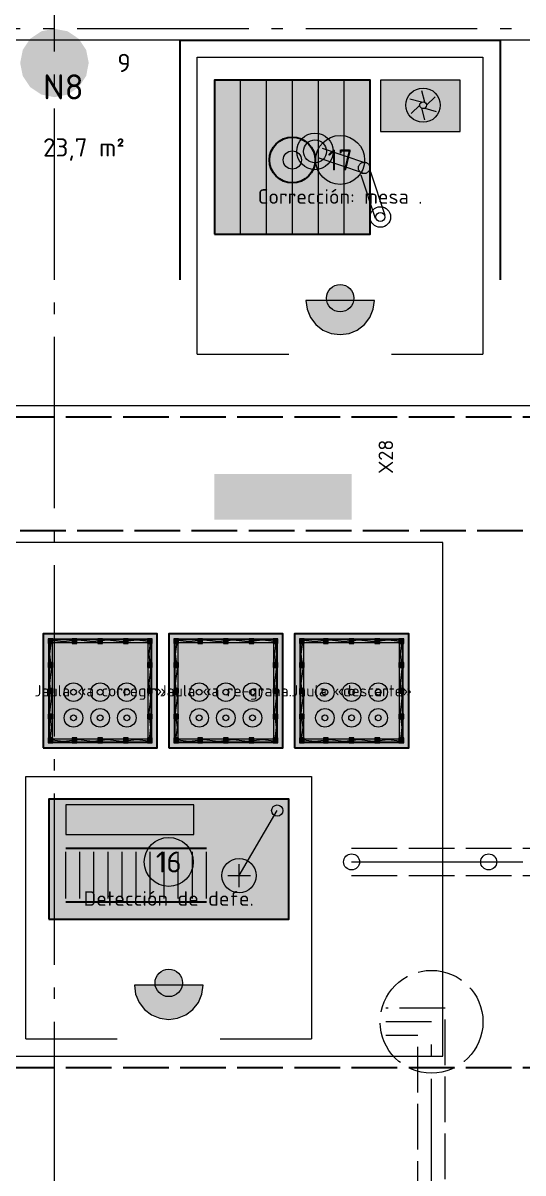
# Model space of a CAD drawing. Header units: millimetres. Extents: x 0 to 1682, y 0 to 1189.
# Drawn here: x 1056.2 to 1100, y 911.8 to 1012.5 of the extents above; entities that cross this region are included whole.
import ezdxf
from ezdxf.enums import TextEntityAlignment as Align

# ---------------------------------------------------------------- set-up
doc = ezdxf.new("R2010")
doc.units = ezdxf.units.MM
doc.linetypes.add('IRAM-E-TRAZOS', pattern=[5, 4, -1])
doc.linetypes.add('IRAM-F-TRAZO-PUNTO', pattern=[20, 15, -2, 1, -2])
for name, color, linetype, lineweight, true_color in [('A-AREA-TRABAJO', 30, 'CONTINUOUS', 13, 0xeb963c), ('A-EQUIPO', 30, 'CONTINUOUS', 35, 0xe67800), ('A-MAMPARA', 1, 'CONTINUOUS', 35, 0xc82828), ('A-PASILLO', 2, 'IRAM-E-TRAZOS', 35, 0xd7a500), ('A-SENDA', 2, 'CONTINUOUS', 25, 0xd7a500), ('A-ZONA-LOG', 5, 'IRAM-F-TRAZO-PUNTO', 25, 0x285ac8)]:
    doc.layers.add(name, color=color, linetype=linetype, lineweight=lineweight, true_color=true_color)
for name, color, linetype, lineweight in [('A-EJE', 1, 'IRAM-F-TRAZO-PUNTO', 18), ('A-EQUIPO-FINO', 8, 'CONTINUOUS', 13), ('A-EQUIPO-OCULTO', 8, 'IRAM-E-TRAZOS', 13), ('A-EQUIPO-RELLENO', 9, 'CONTINUOUS', 13), ('A-OPERARIO', 6, 'CONTINUOUS', 18), ('A-PASO', 7, 'CONTINUOUS', 25), ('A-SECTOR', 1, 'CONTINUOUS', 25), ('A-TEXTO', 7, 'CONTINUOUS', 18), ('S-INCENDIO', 1, 'CONTINUOUS', 25)]:
    doc.layers.add(name, color=color, linetype=linetype, lineweight=lineweight)
doc.styles.add('ISO3098', font='isocpeur.ttf')

msp = doc.modelspace()

# ---------------------------------------------------------------- hatches: boundary and pattern name
at = {"layer": 'A-EQUIPO-RELLENO', "true_color": 0xeeeeee}
h = msp.add_hatch(color=7, dxfattribs=at)
h.dxf.hatch_style = 1
h.paths.add_polyline_path([(1073, 994), (1086.64, 994), (1086.64, 1007.5), (1073, 1007.5)])
at = {"layer": 'A-EQUIPO-RELLENO', "true_color": 0xcdd0d4}
h = msp.add_hatch(color=7, dxfattribs=at)
h.dxf.hatch_style = 1
h.paths.add_polyline_path([(1087.52, 1003), (1094.5, 1003), (1094.5, 1007.5), (1087.52, 1007.5)])
at = {"layer": 'A-EQUIPO-RELLENO', "true_color": 0xffffff}
h = msp.add_hatch(color=7, dxfattribs=at)
h.dxf.hatch_style = 1
h.paths.add_polyline_path([(1086.144, 1000.5), (1086.09, 1000.977), (1085.932, 1001.43), (1085.676, 1001.837), (1085.337, 1002.176), (1084.93, 1002.432), (1084.477, 1002.59), (1084, 1002.644), (1083.523, 1002.59), (1083.07, 1002.432), (1082.663, 1002.176), (1082.324, 1001.837), (1082.068, 1001.43), (1081.91, 1000.977), (1081.856, 1000.5), (1081.91, 1000.023), (1082.068, 999.57), (1082.324, 999.163), (1082.663, 998.824), (1083.07, 998.568), (1083.523, 998.41), (1084, 998.356), (1084.477, 998.41), (1084.93, 998.568), (1085.337, 998.824), (1085.676, 999.163), (1085.932, 999.57), (1086.09, 1000.023)])
h = msp.add_hatch(color=7, dxfattribs=at)
h.dxf.hatch_style = 1
h.paths.add_polyline_path([(1085.2, 988.4), (1085.159, 988.711), (1085.039, 989), (1084.849, 989.249), (1084.6, 989.439), (1084.311, 989.559), (1084, 989.6), (1083.689, 989.559), (1083.4, 989.439), (1083.151, 989.249), (1082.961, 989), (1082.841, 988.711), (1082.8, 988.4), (1082.841, 988.089), (1082.961, 987.8), (1083.151, 987.551), (1083.4, 987.361), (1083.689, 987.241), (1084, 987.2), (1084.311, 987.241), (1084.6, 987.361), (1084.849, 987.551), (1085.039, 987.8), (1085.159, 988.089)])
at = {"layer": 'A-EQUIPO-RELLENO', "true_color": 0xfae1f5}
h = msp.add_hatch(color=7, dxfattribs=at)
h.dxf.hatch_style = 1
h.paths.add_polyline_path([(1081, 988.2), (1081.102, 987.424), (1081.402, 986.7), (1081.879, 986.079), (1082.5, 985.602), (1083.224, 985.302), (1084, 985.2), (1084.776, 985.302), (1085.5, 985.602), (1086.121, 986.079), (1086.598, 986.7), (1086.898, 987.424), (1087, 988.2), (1081, 988.2)])
at = {"layer": 'A-EQUIPO-RELLENO', "true_color": 0xf5f5f5}
h = msp.add_hatch(color=7, dxfattribs=at)
h.dxf.hatch_style = 1
h.paths.add_polyline_path([(1058, 949), (1068, 949), (1068, 959), (1058, 959)])
at = {"layer": 'A-EQUIPO-RELLENO', "true_color": 0x969ba0}
h = msp.add_hatch(color=7, dxfattribs=at)
h.dxf.hatch_style = 1
h.paths.add_polyline_path([(1058.44, 958.14), (1058.86, 958.14), (1058.86, 958.56), (1058.44, 958.56)])
h = msp.add_hatch(color=7, dxfattribs=at)
h.dxf.hatch_style = 1
h.paths.add_polyline_path([(1058.44, 958.14), (1058.86, 958.14), (1058.86, 958.56), (1058.44, 958.56)])
h = msp.add_hatch(color=7, dxfattribs=at)
h.dxf.hatch_style = 1
h.paths.add_polyline_path([(1060.54, 958.14), (1060.96, 958.14), (1060.96, 958.56), (1060.54, 958.56)])
h = msp.add_hatch(color=7, dxfattribs=at)
h.dxf.hatch_style = 1
h.paths.add_polyline_path([(1062.79, 958.14), (1063.21, 958.14), (1063.21, 958.56), (1062.79, 958.56)])
h = msp.add_hatch(color=7, dxfattribs=at)
h.dxf.hatch_style = 1
h.paths.add_polyline_path([(1065.04, 958.14), (1065.46, 958.14), (1065.46, 958.56), (1065.04, 958.56)])
h = msp.add_hatch(color=7, dxfattribs=at)
h.dxf.hatch_style = 1
h.paths.add_polyline_path([(1067.14, 958.14), (1067.56, 958.14), (1067.56, 958.56), (1067.14, 958.56)])
h = msp.add_hatch(color=7, dxfattribs=at)
h.dxf.hatch_style = 1
h.paths.add_polyline_path([(1067.14, 958.14), (1067.56, 958.14), (1067.56, 958.56), (1067.14, 958.56)])
at = {"layer": 'A-EQUIPO-RELLENO', "true_color": 0xf5f5f5}
h = msp.add_hatch(color=7, dxfattribs=at)
h.dxf.hatch_style = 1
h.paths.add_polyline_path([(1069, 949), (1079, 949), (1079, 959), (1069, 959)])
at = {"layer": 'A-EQUIPO-RELLENO', "true_color": 0x969ba0}
h = msp.add_hatch(color=7, dxfattribs=at)
h.dxf.hatch_style = 1
h.paths.add_polyline_path([(1069.44, 958.14), (1069.86, 958.14), (1069.86, 958.56), (1069.44, 958.56)])
h = msp.add_hatch(color=7, dxfattribs=at)
h.dxf.hatch_style = 1
h.paths.add_polyline_path([(1069.44, 958.14), (1069.86, 958.14), (1069.86, 958.56), (1069.44, 958.56)])
h = msp.add_hatch(color=7, dxfattribs=at)
h.dxf.hatch_style = 1
h.paths.add_polyline_path([(1071.54, 958.14), (1071.96, 958.14), (1071.96, 958.56), (1071.54, 958.56)])
h = msp.add_hatch(color=7, dxfattribs=at)
h.dxf.hatch_style = 1
h.paths.add_polyline_path([(1073.79, 958.14), (1074.21, 958.14), (1074.21, 958.56), (1073.79, 958.56)])
h = msp.add_hatch(color=7, dxfattribs=at)
h.dxf.hatch_style = 1
h.paths.add_polyline_path([(1076.04, 958.14), (1076.46, 958.14), (1076.46, 958.56), (1076.04, 958.56)])
h = msp.add_hatch(color=7, dxfattribs=at)
h.dxf.hatch_style = 1
h.paths.add_polyline_path([(1078.14, 958.14), (1078.56, 958.14), (1078.56, 958.56), (1078.14, 958.56)])
h = msp.add_hatch(color=7, dxfattribs=at)
h.dxf.hatch_style = 1
h.paths.add_polyline_path([(1078.14, 958.14), (1078.56, 958.14), (1078.56, 958.56), (1078.14, 958.56)])
at = {"layer": 'A-EQUIPO-RELLENO', "true_color": 0xf5f5f5}
h = msp.add_hatch(color=7, dxfattribs=at)
h.dxf.hatch_style = 1
h.paths.add_polyline_path([(1080, 949), (1090, 949), (1090, 959), (1080, 959)])
at = {"layer": 'A-EQUIPO-RELLENO', "true_color": 0x969ba0}
h = msp.add_hatch(color=7, dxfattribs=at)
h.dxf.hatch_style = 1
h.paths.add_polyline_path([(1080.44, 958.14), (1080.86, 958.14), (1080.86, 958.56), (1080.44, 958.56)])
h = msp.add_hatch(color=7, dxfattribs=at)
h.dxf.hatch_style = 1
h.paths.add_polyline_path([(1080.44, 958.14), (1080.86, 958.14), (1080.86, 958.56), (1080.44, 958.56)])
h = msp.add_hatch(color=7, dxfattribs=at)
h.dxf.hatch_style = 1
h.paths.add_polyline_path([(1082.54, 958.14), (1082.96, 958.14), (1082.96, 958.56), (1082.54, 958.56)])
h = msp.add_hatch(color=7, dxfattribs=at)
h.dxf.hatch_style = 1
h.paths.add_polyline_path([(1084.79, 958.14), (1085.21, 958.14), (1085.21, 958.56), (1084.79, 958.56)])
h = msp.add_hatch(color=7, dxfattribs=at)
h.dxf.hatch_style = 1
h.paths.add_polyline_path([(1087.04, 958.14), (1087.46, 958.14), (1087.46, 958.56), (1087.04, 958.56)])
h = msp.add_hatch(color=7, dxfattribs=at)
h.dxf.hatch_style = 1
h.paths.add_polyline_path([(1089.14, 958.14), (1089.56, 958.14), (1089.56, 958.56), (1089.14, 958.56)])
h = msp.add_hatch(color=7, dxfattribs=at)
h.dxf.hatch_style = 1
h.paths.add_polyline_path([(1089.14, 958.14), (1089.56, 958.14), (1089.56, 958.56), (1089.14, 958.56)])
h = msp.add_hatch(color=7, dxfattribs=at)
h.dxf.hatch_style = 1
h.paths.add_polyline_path([(1058.44, 956.04), (1058.86, 956.04), (1058.86, 956.46), (1058.44, 956.46)])
h = msp.add_hatch(color=7, dxfattribs=at)
h.dxf.hatch_style = 1
h.paths.add_polyline_path([(1067.14, 956.04), (1067.56, 956.04), (1067.56, 956.46), (1067.14, 956.46)])
h = msp.add_hatch(color=7, dxfattribs=at)
h.dxf.hatch_style = 1
h.paths.add_polyline_path([(1069.44, 956.04), (1069.86, 956.04), (1069.86, 956.46), (1069.44, 956.46)])
h = msp.add_hatch(color=7, dxfattribs=at)
h.dxf.hatch_style = 1
h.paths.add_polyline_path([(1078.14, 956.04), (1078.56, 956.04), (1078.56, 956.46), (1078.14, 956.46)])
h = msp.add_hatch(color=7, dxfattribs=at)
h.dxf.hatch_style = 1
h.paths.add_polyline_path([(1080.44, 956.04), (1080.86, 956.04), (1080.86, 956.46), (1080.44, 956.46)])
h = msp.add_hatch(color=7, dxfattribs=at)
h.dxf.hatch_style = 1
h.paths.add_polyline_path([(1089.14, 956.04), (1089.56, 956.04), (1089.56, 956.46), (1089.14, 956.46)])
h = msp.add_hatch(color=7, dxfattribs=at)
h.dxf.hatch_style = 1
h.paths.add_polyline_path([(1058.44, 953.79), (1058.86, 953.79), (1058.86, 954.21), (1058.44, 954.21)])
h = msp.add_hatch(color=7, dxfattribs=at)
h.dxf.hatch_style = 1
h.paths.add_polyline_path([(1067.14, 953.79), (1067.56, 953.79), (1067.56, 954.21), (1067.14, 954.21)])
h = msp.add_hatch(color=7, dxfattribs=at)
h.dxf.hatch_style = 1
h.paths.add_polyline_path([(1069.44, 953.79), (1069.86, 953.79), (1069.86, 954.21), (1069.44, 954.21)])
h = msp.add_hatch(color=7, dxfattribs=at)
h.dxf.hatch_style = 1
h.paths.add_polyline_path([(1078.14, 953.79), (1078.56, 953.79), (1078.56, 954.21), (1078.14, 954.21)])
h = msp.add_hatch(color=7, dxfattribs=at)
h.dxf.hatch_style = 1
h.paths.add_polyline_path([(1080.44, 953.79), (1080.86, 953.79), (1080.86, 954.21), (1080.44, 954.21)])
h = msp.add_hatch(color=7, dxfattribs=at)
h.dxf.hatch_style = 1
h.paths.add_polyline_path([(1089.14, 953.79), (1089.56, 953.79), (1089.56, 954.21), (1089.14, 954.21)])
h = msp.add_hatch(color=7, dxfattribs=at)
h.dxf.hatch_style = 1
h.paths.add_polyline_path([(1058.44, 951.54), (1058.86, 951.54), (1058.86, 951.96), (1058.44, 951.96)])
h = msp.add_hatch(color=7, dxfattribs=at)
h.dxf.hatch_style = 1
h.paths.add_polyline_path([(1067.14, 951.54), (1067.56, 951.54), (1067.56, 951.96), (1067.14, 951.96)])
h = msp.add_hatch(color=7, dxfattribs=at)
h.dxf.hatch_style = 1
h.paths.add_polyline_path([(1069.44, 951.54), (1069.86, 951.54), (1069.86, 951.96), (1069.44, 951.96)])
h = msp.add_hatch(color=7, dxfattribs=at)
h.dxf.hatch_style = 1
h.paths.add_polyline_path([(1078.14, 951.54), (1078.56, 951.54), (1078.56, 951.96), (1078.14, 951.96)])
h = msp.add_hatch(color=7, dxfattribs=at)
h.dxf.hatch_style = 1
h.paths.add_polyline_path([(1080.44, 951.54), (1080.86, 951.54), (1080.86, 951.96), (1080.44, 951.96)])
h = msp.add_hatch(color=7, dxfattribs=at)
h.dxf.hatch_style = 1
h.paths.add_polyline_path([(1089.14, 951.54), (1089.56, 951.54), (1089.56, 951.96), (1089.14, 951.96)])
h = msp.add_hatch(color=7, dxfattribs=at)
h.dxf.hatch_style = 1
h.paths.add_polyline_path([(1058.44, 949.44), (1058.86, 949.44), (1058.86, 949.86), (1058.44, 949.86)])
h = msp.add_hatch(color=7, dxfattribs=at)
h.dxf.hatch_style = 1
h.paths.add_polyline_path([(1058.44, 949.44), (1058.86, 949.44), (1058.86, 949.86), (1058.44, 949.86)])
h = msp.add_hatch(color=7, dxfattribs=at)
h.dxf.hatch_style = 1
h.paths.add_polyline_path([(1060.54, 949.44), (1060.96, 949.44), (1060.96, 949.86), (1060.54, 949.86)])
h = msp.add_hatch(color=7, dxfattribs=at)
h.dxf.hatch_style = 1
h.paths.add_polyline_path([(1062.79, 949.44), (1063.21, 949.44), (1063.21, 949.86), (1062.79, 949.86)])
h = msp.add_hatch(color=7, dxfattribs=at)
h.dxf.hatch_style = 1
h.paths.add_polyline_path([(1065.04, 949.44), (1065.46, 949.44), (1065.46, 949.86), (1065.04, 949.86)])
h = msp.add_hatch(color=7, dxfattribs=at)
h.dxf.hatch_style = 1
h.paths.add_polyline_path([(1067.14, 949.44), (1067.56, 949.44), (1067.56, 949.86), (1067.14, 949.86)])
h = msp.add_hatch(color=7, dxfattribs=at)
h.dxf.hatch_style = 1
h.paths.add_polyline_path([(1067.14, 949.44), (1067.56, 949.44), (1067.56, 949.86), (1067.14, 949.86)])
h = msp.add_hatch(color=7, dxfattribs=at)
h.dxf.hatch_style = 1
h.paths.add_polyline_path([(1069.44, 949.44), (1069.86, 949.44), (1069.86, 949.86), (1069.44, 949.86)])
h = msp.add_hatch(color=7, dxfattribs=at)
h.dxf.hatch_style = 1
h.paths.add_polyline_path([(1069.44, 949.44), (1069.86, 949.44), (1069.86, 949.86), (1069.44, 949.86)])
h = msp.add_hatch(color=7, dxfattribs=at)
h.dxf.hatch_style = 1
h.paths.add_polyline_path([(1071.54, 949.44), (1071.96, 949.44), (1071.96, 949.86), (1071.54, 949.86)])
h = msp.add_hatch(color=7, dxfattribs=at)
h.dxf.hatch_style = 1
h.paths.add_polyline_path([(1073.79, 949.44), (1074.21, 949.44), (1074.21, 949.86), (1073.79, 949.86)])
h = msp.add_hatch(color=7, dxfattribs=at)
h.dxf.hatch_style = 1
h.paths.add_polyline_path([(1076.04, 949.44), (1076.46, 949.44), (1076.46, 949.86), (1076.04, 949.86)])
h = msp.add_hatch(color=7, dxfattribs=at)
h.dxf.hatch_style = 1
h.paths.add_polyline_path([(1078.14, 949.44), (1078.56, 949.44), (1078.56, 949.86), (1078.14, 949.86)])
h = msp.add_hatch(color=7, dxfattribs=at)
h.dxf.hatch_style = 1
h.paths.add_polyline_path([(1078.14, 949.44), (1078.56, 949.44), (1078.56, 949.86), (1078.14, 949.86)])
h = msp.add_hatch(color=7, dxfattribs=at)
h.dxf.hatch_style = 1
h.paths.add_polyline_path([(1080.44, 949.44), (1080.86, 949.44), (1080.86, 949.86), (1080.44, 949.86)])
h = msp.add_hatch(color=7, dxfattribs=at)
h.dxf.hatch_style = 1
h.paths.add_polyline_path([(1080.44, 949.44), (1080.86, 949.44), (1080.86, 949.86), (1080.44, 949.86)])
h = msp.add_hatch(color=7, dxfattribs=at)
h.dxf.hatch_style = 1
h.paths.add_polyline_path([(1082.54, 949.44), (1082.96, 949.44), (1082.96, 949.86), (1082.54, 949.86)])
h = msp.add_hatch(color=7, dxfattribs=at)
h.dxf.hatch_style = 1
h.paths.add_polyline_path([(1084.79, 949.44), (1085.21, 949.44), (1085.21, 949.86), (1084.79, 949.86)])
h = msp.add_hatch(color=7, dxfattribs=at)
h.dxf.hatch_style = 1
h.paths.add_polyline_path([(1087.04, 949.44), (1087.46, 949.44), (1087.46, 949.86), (1087.04, 949.86)])
h = msp.add_hatch(color=7, dxfattribs=at)
h.dxf.hatch_style = 1
h.paths.add_polyline_path([(1089.14, 949.44), (1089.56, 949.44), (1089.56, 949.86), (1089.14, 949.86)])
h = msp.add_hatch(color=7, dxfattribs=at)
h.dxf.hatch_style = 1
h.paths.add_polyline_path([(1089.14, 949.44), (1089.56, 949.44), (1089.56, 949.86), (1089.14, 949.86)])
at = {"layer": 'A-EQUIPO-RELLENO', "true_color": 0xeeeeee}
h = msp.add_hatch(color=7, dxfattribs=at)
h.dxf.hatch_style = 1
h.paths.add_polyline_path([(1058.5, 934), (1079.5, 934), (1079.5, 944.5), (1058.5, 944.5)])
at = {"layer": 'A-EQUIPO-RELLENO', "true_color": 0xffffff}
h = msp.add_hatch(color=7, dxfattribs=at)
h.dxf.hatch_style = 1
h.paths.add_polyline_path([(1071.144, 939), (1071.09, 939.477), (1070.932, 939.93), (1070.676, 940.337), (1070.337, 940.676), (1069.93, 940.932), (1069.477, 941.09), (1069, 941.144), (1068.523, 941.09), (1068.07, 940.932), (1067.663, 940.676), (1067.324, 940.337), (1067.068, 939.93), (1066.91, 939.477), (1066.856, 939), (1066.91, 938.523), (1067.068, 938.07), (1067.324, 937.663), (1067.663, 937.324), (1068.07, 937.068), (1068.523, 936.91), (1069, 936.856), (1069.477, 936.91), (1069.93, 937.068), (1070.337, 937.324), (1070.676, 937.663), (1070.932, 938.07), (1071.09, 938.523)])
at = {"layer": 'A-EQUIPO-RELLENO', "true_color": 0xeeeeee}
h = msp.add_hatch(color=7, dxfattribs=at)
h.dxf.hatch_style = 1
h.paths.add_polyline_path([(1060, 935.5), (1072.3, 935.5), (1072.3, 940.2), (1060, 940.2)])
at = {"layer": 'A-EQUIPO-RELLENO', "true_color": 0xffffff}
h = msp.add_hatch(color=7, dxfattribs=at)
h.dxf.hatch_style = 1
h.paths.add_polyline_path([(1070.2, 928.4), (1070.159, 928.711), (1070.039, 929), (1069.849, 929.249), (1069.6, 929.439), (1069.311, 929.559), (1069, 929.6), (1068.689, 929.559), (1068.4, 929.439), (1068.151, 929.249), (1067.961, 929), (1067.841, 928.711), (1067.8, 928.4), (1067.841, 928.089), (1067.961, 927.8), (1068.151, 927.551), (1068.4, 927.361), (1068.689, 927.241), (1069, 927.2), (1069.311, 927.241), (1069.6, 927.361), (1069.849, 927.551), (1070.039, 927.8), (1070.159, 928.089)])
at = {"layer": 'A-EQUIPO-RELLENO', "true_color": 0xfae1f5}
h = msp.add_hatch(color=7, dxfattribs=at)
h.dxf.hatch_style = 1
h.paths.add_polyline_path([(1066, 928.2), (1066.102, 927.424), (1066.402, 926.7), (1066.879, 926.079), (1067.5, 925.602), (1068.224, 925.302), (1069, 925.2), (1069.776, 925.302), (1070.5, 925.602), (1071.121, 926.079), (1071.598, 926.7), (1071.898, 927.424), (1072, 928.2), (1066, 928.2)])
at = {"layer": 'A-SENDA', "true_color": 0xd7a500}
h = msp.add_hatch(color=7, dxfattribs=at)
h.dxf.hatch_style = 1
h.paths.add_polyline_path([(1073, 969), (1085, 969), (1085, 973), (1073, 973)])
at = {"layer": 'S-INCENDIO', "true_color": 0xd20000}
h = msp.add_hatch(color=7, dxfattribs=at)
h.dxf.hatch_style = 1
h.paths.add_polyline_path([(1062, 1009), (1061.772, 1010.148), (1061.121, 1011.121), (1060.148, 1011.772), (1059, 1012), (1057.852, 1011.772), (1056.879, 1011.121), (1056.228, 1010.148), (1056, 1009), (1056.228, 1007.852), (1056.879, 1006.879), (1057.852, 1006.228), (1059, 1006), (1060.148, 1006.228), (1061.121, 1006.879), (1061.772, 1007.852)])

# ---------------------------------------------------------------- linework, layer by layer
at = {"layer": 'A-AREA-TRABAJO'}
for p, q in [((1071.5, 983.5), (1079.5, 983.5)), ((1088.5, 983.5), (1096.5, 983.5)), ((1056.5, 923.5), (1064.5, 923.5)), ((1073.5, 923.5), (1081.5, 923.5))]:
    msp.add_line(p, q, dxfattribs=at)
for points in [[(1071.5, 983.5), (1071.5, 1009.5), (1096.5, 1009.5), (1096.5, 983.5)], [(1056.5, 923.5), (1056.5, 946.5), (1081.5, 946.5), (1081.5, 923.5)]]:
    msp.add_lwpolyline(points, dxfattribs=at)
at = {"layer": 'A-EJE'}
msp.add_line((1059, 530), (1059, 1060), dxfattribs=at)
for points in [[(1085, 939), (1205, 939), (1205, 777), (1183.4, 777), (1183.4, 675), (1131, 675), (1131, 699), (1171, 699), (1171, 789), (1115, 789), (1115, 655), (1159, 655)], [(1151, 625), (1092, 625), (1092, 925), (1088, 925)]]:
    msp.add_lwpolyline(points, dxfattribs=at)
at = {"layer": 'A-EQUIPO'}
for p, q in [((1060, 940.2), (1072.3, 940.2)), ((1060, 935.5), (1072.3, 935.5))]:
    msp.add_line(p, q, dxfattribs=at)
for points in [[(1073, 994), (1086.64, 994), (1086.64, 1007.5), (1073, 1007.5)], [(1058, 949), (1068, 949), (1068, 959), (1058, 959)], [(1058.5, 949.5), (1067.5, 949.5), (1067.5, 958.5), (1058.5, 958.5)], [(1069, 949), (1079, 949), (1079, 959), (1069, 959)], [(1069.5, 949.5), (1078.5, 949.5), (1078.5, 958.5), (1069.5, 958.5)], [(1080, 949), (1090, 949), (1090, 959), (1080, 959)], [(1080.5, 949.5), (1089.5, 949.5), (1089.5, 958.5), (1080.5, 958.5)], [(1058.5, 934), (1079.5, 934), (1079.5, 944.5), (1058.5, 944.5)]]:
    msp.add_lwpolyline(points, close=True, dxfattribs=at)
msp.add_circle((1079.82, 1000.5), 2, dxfattribs=at)
at = {"layer": 'A-EQUIPO-FINO'}
for p, q in [((1075.273, 994), (1075.273, 1007.5)), ((1077.547, 994), (1077.547, 1007.5)), ((1079.82, 994), (1079.82, 1007.5)), ((1082.093, 994), (1082.093, 1007.5)), ((1084.367, 994), (1084.367, 1007.5)), ((1075.16, 937.8), (1078.5, 943.5)), ((1060, 935.8), (1060, 939.9)), ((1061.23, 935.8), (1061.23, 939.9)), ((1062.46, 935.8), (1062.46, 939.9)), ((1063.69, 935.8), (1063.69, 939.9)), ((1064.92, 935.8), (1064.92, 939.9)), ((1066.15, 935.8), (1066.15, 939.9)), ((1067.38, 935.8), (1067.38, 939.9)), ((1068.61, 935.8), (1068.61, 939.9)), ((1069.84, 935.8), (1069.84, 939.9)), ((1071.07, 935.8), (1071.07, 939.9)), ((1072.3, 935.8), (1072.3, 939.9)), ((1075.16, 936.8), (1075.16, 938.8)), ((1074.16, 937.8), (1076.16, 937.8))]:
    msp.add_line(p, q, dxfattribs=at)
for points in [[(1087.52, 1003), (1094.5, 1003), (1094.5, 1007.5), (1087.52, 1007.5)], [(1058.44, 958.14), (1058.86, 958.14), (1058.86, 958.56), (1058.44, 958.56)], [(1058.44, 958.14), (1058.86, 958.14), (1058.86, 958.56), (1058.44, 958.56)], [(1058.8, 949.8), (1067.2, 949.8), (1067.2, 958.2), (1058.8, 958.2)], [(1060.54, 958.14), (1060.96, 958.14), (1060.96, 958.56), (1060.54, 958.56)], [(1062.79, 958.14), (1063.21, 958.14), (1063.21, 958.56), (1062.79, 958.56)], [(1065.04, 958.14), (1065.46, 958.14), (1065.46, 958.56), (1065.04, 958.56)], [(1067.14, 958.14), (1067.56, 958.14), (1067.56, 958.56), (1067.14, 958.56)], [(1067.14, 958.14), (1067.56, 958.14), (1067.56, 958.56), (1067.14, 958.56)], [(1069.44, 958.14), (1069.86, 958.14), (1069.86, 958.56), (1069.44, 958.56)], [(1069.44, 958.14), (1069.86, 958.14), (1069.86, 958.56), (1069.44, 958.56)], [(1069.8, 949.8), (1078.2, 949.8), (1078.2, 958.2), (1069.8, 958.2)], [(1071.54, 958.14), (1071.96, 958.14), (1071.96, 958.56), (1071.54, 958.56)], [(1073.79, 958.14), (1074.21, 958.14), (1074.21, 958.56), (1073.79, 958.56)], [(1076.04, 958.14), (1076.46, 958.14), (1076.46, 958.56), (1076.04, 958.56)], [(1078.14, 958.14), (1078.56, 958.14), (1078.56, 958.56), (1078.14, 958.56)], [(1078.14, 958.14), (1078.56, 958.14), (1078.56, 958.56), (1078.14, 958.56)], [(1080.44, 958.14), (1080.86, 958.14), (1080.86, 958.56), (1080.44, 958.56)], [(1080.44, 958.14), (1080.86, 958.14), (1080.86, 958.56), (1080.44, 958.56)], [(1080.8, 949.8), (1089.2, 949.8), (1089.2, 958.2), (1080.8, 958.2)], [(1082.54, 958.14), (1082.96, 958.14), (1082.96, 958.56), (1082.54, 958.56)], [(1084.79, 958.14), (1085.21, 958.14), (1085.21, 958.56), (1084.79, 958.56)], [(1087.04, 958.14), (1087.46, 958.14), (1087.46, 958.56), (1087.04, 958.56)], [(1089.14, 958.14), (1089.56, 958.14), (1089.56, 958.56), (1089.14, 958.56)], [(1089.14, 958.14), (1089.56, 958.14), (1089.56, 958.56), (1089.14, 958.56)], [(1058.44, 956.04), (1058.86, 956.04), (1058.86, 956.46), (1058.44, 956.46)], [(1067.14, 956.04), (1067.56, 956.04), (1067.56, 956.46), (1067.14, 956.46)], [(1069.44, 956.04), (1069.86, 956.04), (1069.86, 956.46), (1069.44, 956.46)], [(1078.14, 956.04), (1078.56, 956.04), (1078.56, 956.46), (1078.14, 956.46)], [(1080.44, 956.04), (1080.86, 956.04), (1080.86, 956.46), (1080.44, 956.46)], [(1089.14, 956.04), (1089.56, 956.04), (1089.56, 956.46), (1089.14, 956.46)], [(1058.44, 953.79), (1058.86, 953.79), (1058.86, 954.21), (1058.44, 954.21)], [(1067.14, 953.79), (1067.56, 953.79), (1067.56, 954.21), (1067.14, 954.21)], [(1069.44, 953.79), (1069.86, 953.79), (1069.86, 954.21), (1069.44, 954.21)], [(1078.14, 953.79), (1078.56, 953.79), (1078.56, 954.21), (1078.14, 954.21)], [(1080.44, 953.79), (1080.86, 953.79), (1080.86, 954.21), (1080.44, 954.21)], [(1089.14, 953.79), (1089.56, 953.79), (1089.56, 954.21), (1089.14, 954.21)], [(1058.44, 951.54), (1058.86, 951.54), (1058.86, 951.96), (1058.44, 951.96)], [(1067.14, 951.54), (1067.56, 951.54), (1067.56, 951.96), (1067.14, 951.96)], [(1069.44, 951.54), (1069.86, 951.54), (1069.86, 951.96), (1069.44, 951.96)], [(1078.14, 951.54), (1078.56, 951.54), (1078.56, 951.96), (1078.14, 951.96)], [(1080.44, 951.54), (1080.86, 951.54), (1080.86, 951.96), (1080.44, 951.96)], [(1089.14, 951.54), (1089.56, 951.54), (1089.56, 951.96), (1089.14, 951.96)], [(1058.44, 949.44), (1058.86, 949.44), (1058.86, 949.86), (1058.44, 949.86)], [(1058.44, 949.44), (1058.86, 949.44), (1058.86, 949.86), (1058.44, 949.86)], [(1060.54, 949.44), (1060.96, 949.44), (1060.96, 949.86), (1060.54, 949.86)], [(1062.79, 949.44), (1063.21, 949.44), (1063.21, 949.86), (1062.79, 949.86)], [(1065.04, 949.44), (1065.46, 949.44), (1065.46, 949.86), (1065.04, 949.86)], [(1067.14, 949.44), (1067.56, 949.44), (1067.56, 949.86), (1067.14, 949.86)], [(1067.14, 949.44), (1067.56, 949.44), (1067.56, 949.86), (1067.14, 949.86)], [(1069.44, 949.44), (1069.86, 949.44), (1069.86, 949.86), (1069.44, 949.86)], [(1069.44, 949.44), (1069.86, 949.44), (1069.86, 949.86), (1069.44, 949.86)], [(1071.54, 949.44), (1071.96, 949.44), (1071.96, 949.86), (1071.54, 949.86)], [(1073.79, 949.44), (1074.21, 949.44), (1074.21, 949.86), (1073.79, 949.86)], [(1076.04, 949.44), (1076.46, 949.44), (1076.46, 949.86), (1076.04, 949.86)], [(1078.14, 949.44), (1078.56, 949.44), (1078.56, 949.86), (1078.14, 949.86)], [(1078.14, 949.44), (1078.56, 949.44), (1078.56, 949.86), (1078.14, 949.86)], [(1080.44, 949.44), (1080.86, 949.44), (1080.86, 949.86), (1080.44, 949.86)], [(1080.44, 949.44), (1080.86, 949.44), (1080.86, 949.86), (1080.44, 949.86)], [(1082.54, 949.44), (1082.96, 949.44), (1082.96, 949.86), (1082.54, 949.86)], [(1084.79, 949.44), (1085.21, 949.44), (1085.21, 949.86), (1084.79, 949.86)], [(1087.04, 949.44), (1087.46, 949.44), (1087.46, 949.86), (1087.04, 949.86)], [(1089.14, 949.44), (1089.56, 949.44), (1089.56, 949.86), (1089.14, 949.86)], [(1089.14, 949.44), (1089.56, 949.44), (1089.56, 949.86), (1089.14, 949.86)], [(1060, 941.4), (1071.2, 941.4), (1071.2, 944), (1060, 944)]]:
    msp.add_lwpolyline(points, close=True, dxfattribs=at)
for points in [[(1091.41, 1005.56), (1091.149, 1006.57)], [(1091.11, 1005.56), (1090.104, 1005.839)], [(1091.56, 1005.3), (1092.304, 1006.031)], [(1090.96, 1005.3), (1090.216, 1004.569)], [(1091.11, 1005.04), (1091.371, 1004.03)], [(1091.41, 1005.04), (1092.416, 1004.761)], [(1067.5, 958.275), (1066.214, 958.425), (1064.929, 958.275), (1063.643, 958.425), (1062.357, 958.275), (1061.071, 958.425), (1059.786, 958.275), (1058.5, 958.425)], [(1058.725, 958.5), (1058.575, 957.214), (1058.725, 955.929), (1058.575, 954.643), (1058.725, 953.357), (1058.575, 952.071), (1058.725, 950.786), (1058.575, 949.5)], [(1067.275, 949.5), (1067.425, 950.786), (1067.275, 952.071), (1067.425, 953.357), (1067.275, 954.643), (1067.425, 955.929), (1067.275, 957.214), (1067.425, 958.5)], [(1078.5, 958.275), (1077.214, 958.425), (1075.929, 958.275), (1074.643, 958.425), (1073.357, 958.275), (1072.071, 958.425), (1070.786, 958.275), (1069.5, 958.425)], [(1069.725, 958.5), (1069.575, 957.214), (1069.725, 955.929), (1069.575, 954.643), (1069.725, 953.357), (1069.575, 952.071), (1069.725, 950.786), (1069.575, 949.5)], [(1078.275, 949.5), (1078.425, 950.786), (1078.275, 952.071), (1078.425, 953.357), (1078.275, 954.643), (1078.425, 955.929), (1078.275, 957.214), (1078.425, 958.5)], [(1089.5, 958.275), (1088.214, 958.425), (1086.929, 958.275), (1085.643, 958.425), (1084.357, 958.275), (1083.071, 958.425), (1081.786, 958.275), (1080.5, 958.425)], [(1080.725, 958.5), (1080.575, 957.214), (1080.725, 955.929), (1080.575, 954.643), (1080.725, 953.357), (1080.575, 952.071), (1080.725, 950.786), (1080.575, 949.5)], [(1089.275, 949.5), (1089.425, 950.786), (1089.275, 952.071), (1089.425, 953.357), (1089.275, 954.643), (1089.425, 955.929), (1089.275, 957.214), (1089.425, 958.5)], [(1058.5, 949.725), (1059.786, 949.575), (1061.071, 949.725), (1062.357, 949.575), (1063.643, 949.725), (1064.929, 949.575), (1066.214, 949.725), (1067.5, 949.575)], [(1069.5, 949.725), (1070.786, 949.575), (1072.071, 949.725), (1073.357, 949.575), (1074.643, 949.725), (1075.929, 949.575), (1077.214, 949.725), (1078.5, 949.575)], [(1080.5, 949.725), (1081.786, 949.575), (1083.071, 949.725), (1084.357, 949.575), (1085.643, 949.725), (1086.929, 949.575), (1088.214, 949.725), (1089.5, 949.575)]]:
    msp.add_lwpolyline(points, dxfattribs=at)
for centre, radius in [((1091.26, 1005.3), 1.5), ((1091.26, 1005.3), 0.3), ((1081.8, 1001.25), 1.6), ((1081.8, 1001.25), 1), ((1079.82, 1000.5), 0.8), ((1087.52, 995.5), 0.9), ((1087.52, 995.5), 0.4), ((1060.667, 953.875), 0.81), ((1060.667, 953.875), 0.252), ((1063, 953.875), 0.81), ((1063, 953.875), 0.252), ((1065.333, 953.875), 0.81), ((1065.333, 953.875), 0.252), ((1071.667, 953.875), 0.81), ((1071.667, 953.875), 0.252), ((1074, 953.875), 0.81), ((1074, 953.875), 0.252), ((1076.333, 953.875), 0.81), ((1076.333, 953.875), 0.252), ((1082.667, 953.875), 0.81), ((1082.667, 953.875), 0.252), ((1085, 953.875), 0.81), ((1085, 953.875), 0.252), ((1087.333, 953.875), 0.81), ((1087.333, 953.875), 0.252), ((1060.667, 951.625), 0.81), ((1063, 951.625), 0.81), ((1065.333, 951.625), 0.81), ((1071.667, 951.625), 0.81), ((1074, 951.625), 0.81), ((1076.333, 951.625), 0.81), ((1082.667, 951.625), 0.81), ((1085, 951.625), 0.81), ((1087.333, 951.625), 0.81), ((1060.667, 951.625), 0.252), ((1063, 951.625), 0.252), ((1065.333, 951.625), 0.252), ((1071.667, 951.625), 0.252), ((1074, 951.625), 0.252), ((1076.333, 951.625), 0.252), ((1082.667, 951.625), 0.252), ((1085, 951.625), 0.252), ((1087.333, 951.625), 0.252), ((1078.5, 943.5), 0.5), ((1075.16, 937.8), 1.5), ((1085, 939), 0.7), ((1097, 939), 0.7)]:
    msp.add_circle(centre, radius, dxfattribs=at)
at = {"layer": 'A-EQUIPO-OCULTO'}
for p, q in [((1086.241, 1000.232), (1081.943, 1001.677)), ((1085.954, 999.378), (1081.657, 1000.823)), ((1087.093, 995.359), (1085.67, 999.664)), ((1087.947, 995.641), (1086.525, 999.946)), ((1060.5, 949), (1065.5, 949)), ((1071.5, 949), (1076.5, 949)), ((1082.5, 949), (1087.5, 949))]:
    msp.add_line(p, q, dxfattribs=at)
for points in [[(1085, 940.2), (1206.2, 940.2), (1206.2, 775.8), (1184.6, 775.8), (1184.6, 673.8), (1129.8, 673.8), (1129.8, 700.2), (1169.8, 700.2), (1169.8, 787.8), (1116.2, 787.8), (1116.2, 656.2), (1159, 656.2)], [(1085, 937.8), (1203.8, 937.8), (1203.8, 778.2), (1182.2, 778.2), (1182.2, 676.2), (1132.2, 676.2), (1132.2, 697.8), (1172.2, 697.8), (1172.2, 790.2), (1113.8, 790.2), (1113.8, 653.8), (1159, 653.8)], [(1151, 626.2), (1093.2, 626.2), (1093.2, 926.2), (1088, 926.2)], [(1151, 623.8), (1090.8, 623.8), (1090.8, 923.8), (1088, 923.8)]]:
    msp.add_lwpolyline(points, dxfattribs=at)
for centre, radius in [((1086.098, 999.805), 0.5), ((1092, 925), 4.5)]:
    msp.add_circle(centre, radius, dxfattribs=at)
at = {"layer": 'A-MAMPARA'}
msp.add_lwpolyline([(1070, 990), (1070, 1011), (1098, 1011), (1098, 990)], dxfattribs=at)
at = {"layer": 'A-OPERARIO'}
for points in [[(1081, 988.2), (1081.102, 987.424), (1081.402, 986.7), (1081.879, 986.079), (1082.5, 985.602), (1083.224, 985.302), (1084, 985.2), (1084.776, 985.302), (1085.5, 985.602), (1086.121, 986.079), (1086.598, 986.7), (1086.898, 987.424), (1087, 988.2)], [(1066, 928.2), (1066.102, 927.424), (1066.402, 926.7), (1066.879, 926.079), (1067.5, 925.602), (1068.224, 925.302), (1069, 925.2), (1069.776, 925.302), (1070.5, 925.602), (1071.121, 926.079), (1071.598, 926.7), (1071.898, 927.424), (1072, 928.2)]]:
    msp.add_lwpolyline(points, close=True, dxfattribs=at)
for centre in [(1084, 988.4), (1069, 928.4)]:
    msp.add_circle(centre, 1.2, dxfattribs=at)
at = {"layer": 'A-PASILLO'}
for p, q in [((585, 978), (1215, 978)), ((1215, 968), (960, 968)), ((960, 921), (1215, 921))]:
    msp.add_line(p, q, dxfattribs=at)
at = {"layer": 'A-PASO'}
for centre in [(1084, 1000.5), (1069, 939)]:
    msp.add_circle(centre, 2.144, dxfattribs=at)
at = {"layer": 'A-SECTOR'}
for points in [[(1055, 979), (1129, 979), (1129, 1011), (1055, 1011)], [(886, 922), (1093, 922), (1093, 967), (886, 967)]]:
    msp.add_lwpolyline(points, close=True, dxfattribs=at)
at = {"layer": 'A-ZONA-LOG'}
msp.add_lwpolyline([(586, 820), (1216, 820), (1216, 1012), (586, 1012)], close=True, dxfattribs=at)

# ---------------------------------------------------------------- texts
at = {"layer": 'A-PASO', "style": 'ISO3098'}
for s, p in [('17', (1084, 1000.5)), ('16', (1069, 939))]:
    msp.add_text(s, height=1.84, dxfattribs=at).set_placement(p, align=Align.MIDDLE_CENTER)
at = {"layer": 'A-TEXTO', "style": 'ISO3098'}
for s, height, p in [('N8', 2.2, (1058, 1008)), ('23,7 m²', 1.6, (1058, 1002.4))]:
    msp.add_text(s, height=height, dxfattribs=at).set_placement(p, align=Align.TOP_LEFT)
for s, p in [('Corrección: mesa .', (1084, 997.94)), ('Detección de defe.', (1069, 936.44))]:
    msp.add_text(s, height=1.28, dxfattribs=at).set_placement(p, align=Align.TOP_CENTER)
msp.add_text('X28', height=1.28, rotation=90, dxfattribs=at).set_placement((1088, 973), align=Align.MIDDLE_LEFT)
for s, p in [('Jaula «a corregir»', (1063, 954)), ('Jaula «a re-grana.', (1074, 954)), ('Jaula «descarte»', (1085, 954))]:
    msp.add_text(s, height=0.992, dxfattribs=at).set_placement(p, align=Align.MIDDLE_CENTER)
at = {"layer": 'S-INCENDIO', "style": 'ISO3098'}
msp.add_text('9', height=1.6, dxfattribs=at).set_placement((1064.5, 1009), align=Align.MIDDLE_LEFT)

doc.saveas('drawing.dxf')
